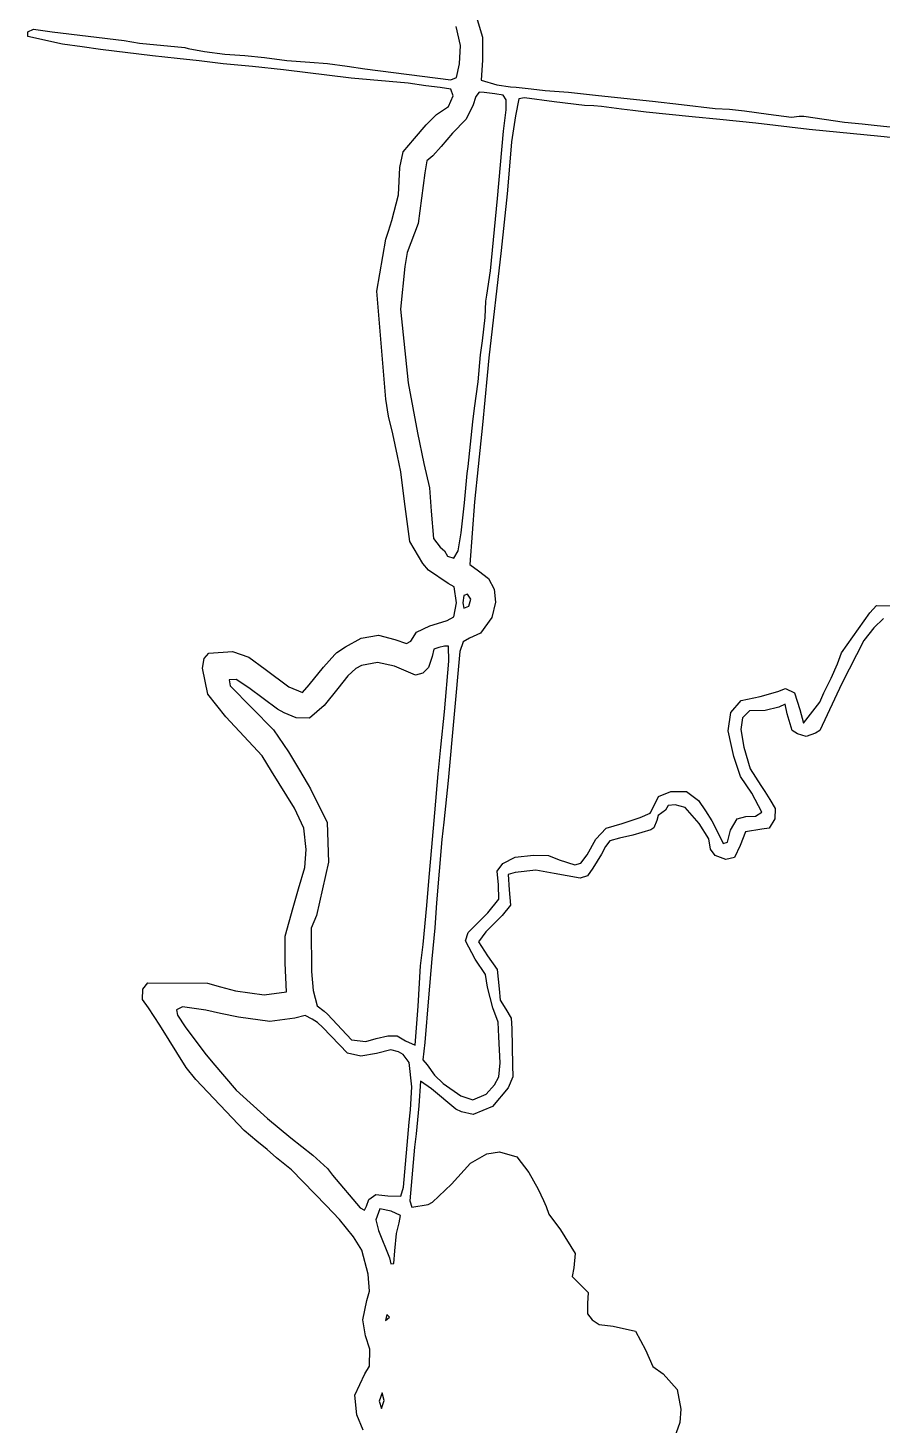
# Model space of a CAD drawing. Extents: x -65 to 166, y -50 to 139.
# Drawn here: x -65.41 to -36.59, y 45.09 to 92.23 of the extents above; entities that cross this region are included whole.
import ezdxf

# ---------------------------------------------------------------- set-up
doc = ezdxf.new("R2010")
doc.units = 0

msp = doc.modelspace()

# ---------------------------------------------------------------- linework, layer by layer
at = {"layer": 'Layer 1'}
for p, q in [((-50.254987, 92.511713), (-50.070755, 91.914255)), ((-65.411735, 92.093279), (-65.228935, 92.183085)), ((-65.411307, 91.936601), (-65.411735, 92.093279)), ((-64.248997, 91.679689), (-65.411307, 91.936601)), ((-65.228935, 92.183085), (-64.593154, 92.092726)), ((-64.593154, 92.092726), (-62.162824, 91.798613)), ((-50.815531, 91.631581), (-50.959993, 92.272693)), ((-63.583105, 91.587985), (-64.248997, 91.679689)), ((-62.966822, 91.500227), (-63.583105, 91.587985)), ((-61.213362, 91.286311), (-62.966822, 91.500227)), ((-62.162824, 91.798613), (-61.650495, 91.710297)), ((-61.650495, 91.710297), (-60.120545, 91.567775)), ((-60.120545, 91.567775), (-60.001072, 91.536205)), ((-60.001072, 91.536205), (-59.45112, 91.43726)), ((-50.8495, 91.018213), (-50.815531, 91.631581)), ((-50.070755, 91.914255), (-50.074537, 91.137696)), ((-60.377045, 91.200569), (-61.213362, 91.286311)), ((-59.630331, 91.114764), (-60.377045, 91.200569)), ((-58.823882, 91.02103), (-59.630331, 91.114764)), ((-59.45112, 91.43726), (-58.764146, 91.346456)), ((-57.838222, 90.92271), (-58.823882, 91.02103)), ((-58.764146, 91.346456), (-58.090448, 91.295003)), ((-58.090448, 91.295003), (-57.433342, 91.236172)), ((-57.433342, 91.236172), (-56.673352, 91.131925)), ((-56.673352, 91.131925), (-55.89677, 91.069533)), ((-55.89677, 91.069533), (-55.299399, 91.022902)), ((-55.299399, 91.022902), (-54.639601, 90.935249)), ((-50.954214, 90.551924), (-50.8495, 91.018213)), ((-50.074537, 91.137696), (-50.118257, 90.464656)), ((-56.792822, 90.81114), (-57.838222, 90.92271)), ((-54.503202, 90.534726), (-56.792822, 90.81114)), ((-54.639601, 90.935249), (-54.04223, 90.846899)), ((-52.581362, 90.363147), (-54.503202, 90.534726)), ((-54.04223, 90.846899), (-51.13786, 90.480658)), ((-51.13786, 90.480658), (-50.954214, 90.551924)), ((-51.983991, 90.277548), (-52.581362, 90.363147)), ((-51.496046, 90.213187), (-51.983991, 90.277548)), ((-51.139149, 90.161248), (-51.496046, 90.213187)), ((-51.058069, 89.941149), (-51.139149, 90.161248)), ((-50.178974, 90.055456), (-50.296164, 89.909139)), ((-50.012412, 90.051477), (-50.178974, 90.055456)), ((-50.118257, 90.464656), (-49.58778, 90.312203)), ((-49.65399, 89.999986), (-50.012412, 90.051477)), ((-49.58778, 90.312203), (-49.13154, 90.243783)), ((-49.13154, 90.243783), (-48.939657, 90.232573)), ((-48.939657, 90.232573), (-48.42859, 90.177742)), ((-48.42859, 90.177742), (-47.955383, 90.119979)), ((-47.955383, 90.119979), (-47.167168, 90.058108)), ((-47.167168, 90.058108), (-46.159628, 89.943047)), ((-51.623024, 89.308494), (-51.223645, 89.578457)), ((-51.223645, 89.578457), (-51.058069, 89.941149)), ((-50.400702, 89.604872), (-50.639402, 89.133509)), ((-50.296164, 89.909139), (-50.400702, 89.604872)), ((-49.376893, 89.961933), (-49.65399, 89.999986)), ((-49.27025, 89.804718), (-49.376893, 89.961933)), ((-49.268556, 89.46123), (-49.27025, 89.804718)), ((-48.846293, 89.840625), (-48.960445, 89.267128)), ((-48.657502, 89.87011), (-48.846293, 89.840625)), ((-47.653022, 89.732543), (-48.657502, 89.87011)), ((-46.632152, 89.615002), (-47.653022, 89.732543)), ((-46.319529, 89.597826), (-46.632152, 89.615002)), ((-46.056058, 89.581124), (-46.319529, 89.597826)), ((-46.159628, 89.943047), (-44.337648, 89.755297)), ((-45.383021, 89.491155), (-46.056058, 89.581124)), ((-44.337648, 89.755297), (-43.351988, 89.642821)), ((-43.351988, 89.642821), (-42.216988, 89.514017)), ((-51.977258, 88.959063), (-51.623024, 89.308494)), ((-50.639402, 89.133509), (-51.084235, 88.675246)), ((-49.358932, 88.748336), (-49.268556, 89.46123)), ((-48.960445, 89.267128), (-49.088946, 88.382975)), ((-44.994729, 89.443286), (-45.383021, 89.491155)), ((-44.546702, 89.391508), (-44.994729, 89.443286)), ((-43.000262, 89.230334), (-44.546702, 89.391508)), ((-42.058927, 89.135374), (-43.000262, 89.230334)), ((-42.216988, 89.514017), (-41.73909, 89.486312)), ((-40.843007, 89.016754), (-42.058927, 89.135374)), ((-41.73909, 89.486312), (-41.231327, 89.432027)), ((-41.231327, 89.432027), (-40.424878, 89.316042)), ((-40.424878, 89.316042), (-39.640417, 89.222432)), ((-39.640417, 89.222432), (-39.382912, 89.250496)), ((-39.382912, 89.250496), (-39.226005, 89.253835)), ((-39.226005, 89.253835), (-37.856185, 89.05116)), ((-52.361627, 88.495135), (-51.977258, 88.959063)), ((-51.084235, 88.675246), (-51.467761, 88.232116)), ((-49.562719, 86.478326), (-49.358932, 88.748336)), ((-39.050897, 88.805049), (-40.843007, 89.016754)), ((-36.631547, 88.568064), (-39.050897, 88.805049)), ((-37.856185, 89.05116), (-37.258817, 88.994459)), ((-37.258817, 88.994459), (-36.751052, 88.933169)), ((-36.751052, 88.933169), (-35.884865, 88.843115)), ((-52.745192, 88.049597), (-52.361627, 88.495135)), ((-51.467761, 88.232116), (-51.746893, 87.916828)), ((-49.088946, 88.382975), (-49.146968, 87.696)), ((-35.526417, 88.453907), (-36.631547, 88.568064)), ((-52.856286, 87.523597), (-52.745192, 88.049597)), ((-51.946034, 87.738606), (-52.013601, 87.343687)), ((-51.746893, 87.916828), (-51.946034, 87.738606)), ((-49.146968, 87.696), (-49.237971, 86.62762)), ((-52.909807, 86.599805), (-52.856286, 87.523597)), ((-52.013601, 87.343687), (-52.247797, 85.624327)), ((-53.130961, 85.731487), (-52.909807, 86.599805)), ((-49.806931, 84.033876), (-49.562719, 86.478326)), ((-49.237971, 86.62762), (-49.444258, 84.71604)), ((-53.337937, 85.095628), (-53.245935, 85.373065)), ((-53.245935, 85.373065), (-53.130961, 85.731487)), ((-52.247797, 85.624327), (-52.610986, 84.656349)), ((-53.634801, 83.342008), (-53.337937, 85.095628)), ((-52.610986, 84.656349), (-52.695136, 84.178453)), ((-49.444258, 84.71604), (-49.856644, 81.10195)), ((-52.695136, 84.178453), (-52.840779, 82.744763)), ((-49.930691, 83.207827), (-49.806931, 84.033876)), ((-53.328901, 79.698048), (-53.634801, 83.342008)), ((-49.986402, 82.460212), (-49.958801, 83.008114)), ((-49.958801, 83.008114), (-49.930691, 83.207827)), ((-52.840779, 82.744763), (-52.581804, 80.258743)), ((-50.075522, 81.669497), (-49.986402, 82.460212)), ((-50.135438, 81.201075), (-50.075522, 81.669497)), ((-50.22184, 80.290122), (-50.135438, 81.201075)), ((-49.856644, 81.10195), (-49.916221, 80.50458)), ((-52.581804, 80.258743), (-52.259941, 78.563173)), ((-50.338807, 79.403452), (-50.22184, 80.290122)), ((-49.916221, 80.50458), (-50.072078, 78.83194)), ((-53.242727, 79.130547), (-53.328901, 79.698048)), ((-50.401153, 78.940455), (-50.338807, 79.403452)), ((-53.092627, 78.528165), (-53.242727, 79.130547)), ((-50.559513, 77.428175), (-50.401153, 78.940455)), ((-50.072078, 78.83194), (-50.220016, 77.42812)), ((-52.942361, 77.79487), (-53.092627, 78.528165)), ((-52.259941, 78.563173), (-52.050261, 77.530023)), ((-52.822902, 77.25385), (-52.942361, 77.79487)), ((-52.050261, 77.530023), (-51.862363, 76.708251)), ((-50.586126, 77.189227), (-50.559513, 77.428175)), ((-50.220016, 77.42812), (-50.341518, 76.23338)), ((-52.698786, 76.254773), (-52.822902, 77.25385)), ((-50.673906, 76.203567), (-50.586126, 77.189227)), ((-51.862363, 76.708251), (-51.806294, 75.919418)), ((-52.528793, 74.894413), (-52.698786, 76.254773)), ((-51.806294, 75.919418), (-51.723044, 75.002731)), ((-50.788965, 75.188037), (-50.673906, 76.203567)), ((-50.341518, 76.23338), (-50.502385, 74.12207)), ((-51.723044, 75.002731), (-51.503157, 74.704118)), ((-50.839861, 74.919221), (-50.788965, 75.188037)), ((-52.086621, 74.154503), (-52.528793, 74.894413)), ((-51.503157, 74.704118), (-51.356495, 74.588443)), ((-51.356495, 74.588443), (-51.247287, 74.405633)), ((-51.035428, 74.333593), (-50.891444, 74.590653)), ((-50.891444, 74.590653), (-50.8914, 74.590667)), ((-50.8914, 74.590667), (-50.839861, 74.919221)), ((-51.889311, 73.932496), (-52.086621, 74.154503)), ((-51.247287, 74.405633), (-51.035428, 74.333593)), ((-50.502385, 74.12207), (-50.211078, 73.912949)), ((-51.23477, 73.485407), (-51.889311, 73.932496)), ((-50.211078, 73.912949), (-49.86964, 73.655917)), ((-49.86964, 73.655917), (-49.676261, 73.29664)), ((-51.029341, 73.367193), (-51.23477, 73.485407)), ((-50.952309, 72.830432), (-51.029341, 73.367193)), ((-50.699665, 73.074842), (-50.737, 72.835894)), ((-50.580192, 73.127112), (-50.699665, 73.074842)), ((-50.460716, 72.959848), (-50.580192, 73.127112)), ((-49.676261, 73.29664), (-49.635797, 72.851818)), ((-51.043734, 72.360581), (-50.952309, 72.830432)), ((-50.737, 72.835894), (-50.703036, 72.650127)), ((-50.703036, 72.650127), (-50.5324, 72.7209)), ((-50.5324, 72.7209), (-50.460716, 72.959848)), ((-50.5324, 72.7209), (-50.5324, 72.7209)), ((-49.635797, 72.851818), (-49.753105, 72.338149)), ((-37.002481, 72.488541), (-36.776049, 72.738803)), ((-36.776049, 72.738803), (-36.266689, 72.732368)), ((-51.852989, 72.050978), (-51.449347, 72.18081)), ((-51.449347, 72.18081), (-51.262516, 72.230929)), ((-51.262516, 72.230929), (-51.043734, 72.360581)), ((-49.753105, 72.338149), (-50.137226, 71.809321)), ((-37.954644, 71.143041), (-37.002481, 72.488541)), ((-36.543408, 72.296508), (-36.870478, 71.984256)), ((-54.169202, 71.632902), (-53.586066, 71.743058)), ((-53.586066, 71.743058), (-53.024961, 71.596021)), ((-52.491756, 71.539372), (-52.303251, 71.83985)), ((-52.303251, 71.83985), (-51.852989, 72.050978)), ((-50.137226, 71.809321), (-50.506968, 71.633628)), ((-36.870478, 71.984256), (-37.206401, 71.55584)), ((-59.31124, 71.128387), (-58.51365, 71.185101)), ((-58.51365, 71.185101), (-57.958063, 70.998173)), ((-54.984144, 71.155664), (-54.690436, 71.342958)), ((-54.690436, 71.342958), (-54.169202, 71.632902)), ((-53.024961, 71.596021), (-52.633624, 71.4606)), ((-52.633624, 71.4606), (-52.491756, 71.539372)), ((-51.713218, 71.271617), (-51.773953, 71.024759)), ((-51.54423, 71.319824), (-51.713218, 71.271617)), ((-51.352136, 71.370338), (-51.54423, 71.319824)), ((-51.216964, 71.372338), (-51.352136, 71.370338)), ((-50.837648, 71.185601), (-51.234063, 66.841461)), ((-51.208556, 70.867364), (-51.216964, 71.372338)), ((-50.72099, 71.512238), (-50.837648, 71.185601)), ((-50.506968, 71.633628), (-50.72099, 71.512238)), ((-37.206401, 71.55584), (-37.947818, 70.11037)), ((-59.525385, 70.631034), (-59.466843, 70.953263)), ((-59.466843, 70.953263), (-59.31124, 71.128387)), ((-57.958063, 70.998173), (-57.40788, 70.588287)), ((-55.433805, 70.655497), (-55.060451, 71.090114)), ((-55.060451, 71.090114), (-54.984144, 71.155664)), ((-54.152441, 70.7185), (-54.351738, 70.618118)), ((-53.620111, 70.816441), (-54.152441, 70.7185)), ((-53.038281, 70.697514), (-53.620111, 70.816441)), ((-51.773953, 71.024759), (-51.899181, 70.653201)), ((-51.351341, 69.154564), (-51.208556, 70.867364)), ((-38.309375, 70.289584), (-38.09514, 70.76748)), ((-38.09514, 70.76748), (-37.954644, 71.143041)), ((-59.346074, 69.751347), (-59.525385, 70.631034)), ((-58.379742, 70.243744), (-58.622063, 70.232331)), ((-57.95765, 69.964709), (-58.379742, 70.243744)), ((-57.40788, 70.588287), (-56.606306, 69.991531)), ((-55.920432, 70.065194), (-55.433805, 70.655497)), ((-54.615853, 70.371637), (-54.955931, 69.938544)), ((-54.351738, 70.618118), (-54.615853, 70.371637)), ((-52.328624, 70.393376), (-53.038281, 70.697514)), ((-52.084437, 70.45301), (-52.328624, 70.393376)), ((-51.899181, 70.653201), (-52.084437, 70.45301)), ((-38.556119, 69.788421), (-38.309375, 70.289584)), ((-58.622063, 70.232331), (-58.592506, 70.034984)), ((-58.592506, 70.034984), (-57.127956, 68.543804)), ((-56.989552, 69.244167), (-57.95765, 69.964709)), ((-56.606306, 69.991531), (-56.14477, 69.808707)), ((-56.14477, 69.808707), (-55.920432, 70.065194)), ((-54.955931, 69.938544), (-55.417409, 69.363641)), ((-40.705807, 69.6713), (-40.103376, 69.834896)), ((-40.103376, 69.834896), (-39.848497, 69.942293)), ((-39.848497, 69.942293), (-39.540013, 69.793881)), ((-39.540013, 69.793881), (-39.367115, 69.2262)), ((-37.947818, 70.11037), (-38.692729, 68.52734)), ((-38.692469, 69.477813), (-38.556119, 69.788421)), ((-58.735241, 68.989551), (-59.346074, 69.751347)), ((-55.417409, 69.363641), (-55.909909, 68.935094)), ((-41.688154, 69.13519), (-41.347284, 69.533975)), ((-41.347284, 69.533975), (-40.705807, 69.6713)), ((-40.074161, 69.307635), (-40.534482, 69.201464)), ((-39.85832, 69.414427), (-40.074161, 69.307635)), ((-39.793993, 69.090121), (-39.85832, 69.414427)), ((-39.236415, 68.766357), (-38.692469, 69.477813)), ((-57.509981, 67.662911), (-58.735241, 68.989551)), ((-56.765335, 69.11593), (-56.989552, 69.244167)), ((-56.3653, 68.947092), (-56.765335, 69.11593)), ((-55.909909, 68.935094), (-56.3653, 68.947092)), ((-51.476617, 67.959824), (-51.351341, 69.154564)), ((-41.776752, 68.512062), (-41.688154, 69.13519)), ((-41.297599, 68.952187), (-41.35244, 68.557206)), ((-41.057375, 69.188797), (-41.297599, 68.952187)), ((-40.534482, 69.201464), (-41.057375, 69.188797)), ((-39.6265, 68.527339), (-39.793993, 69.090121)), ((-39.367115, 69.2262), (-39.236415, 68.766357)), ((-57.127956, 68.543804), (-56.613573, 67.802856)), ((-41.678093, 68.047153), (-41.776752, 68.512062)), ((-41.35244, 68.557206), (-41.257374, 67.959836)), ((-39.444851, 68.414143), (-39.6265, 68.527339)), ((-39.149287, 68.318883), (-39.444851, 68.414143)), ((-38.83778, 68.433219), (-39.149287, 68.318883)), ((-38.692729, 68.52734), (-38.83778, 68.433219)), ((-51.566449, 67.063769), (-51.476617, 67.959824)), ((-41.587324, 67.646682), (-41.678093, 68.047153)), ((-41.257374, 67.959836), (-41.03298, 67.22565)), ((-57.194112, 67.146431), (-57.509981, 67.662911)), ((-56.613573, 67.802856), (-56.285019, 67.245546)), ((-41.364264, 66.97018), (-41.587324, 67.646682)), ((-56.421052, 65.898811), (-57.194112, 67.146431)), ((-56.285019, 67.245546), (-55.956467, 66.6936)), ((-51.685631, 65.749559), (-51.566449, 67.063769)), ((-40.983947, 66.406682), (-41.364264, 66.97018)), ((-41.03298, 67.22565), (-40.680349, 66.662996)), ((-55.956467, 66.6936), (-55.870469, 66.559)), ((-55.870469, 66.559), (-55.315835, 65.421)), ((-51.234063, 66.841461), (-51.382007, 65.428391)), ((-40.680349, 66.662996), (-40.544304, 66.469604)), ((-40.544304, 66.469604), (-40.370946, 66.193709)), ((-44.388377, 65.764913), (-44.133206, 66.292397)), ((-44.133206, 66.292397), (-43.713929, 66.460491)), ((-43.573591, 66.018382), (-43.804039, 65.989695)), ((-43.713929, 66.460491), (-43.181802, 66.461987)), ((-43.234779, 65.925945), (-43.573591, 66.018382)), ((-43.181802, 66.461987), (-42.783025, 66.157943)), ((-42.783025, 66.157943), (-42.550423, 65.807646)), ((-40.649726, 65.766463), (-40.983947, 66.406682)), ((-40.370946, 66.193709), (-40.191579, 65.889247)), ((-56.106284, 65.23273), (-56.421052, 65.898811)), ((-51.78188, 64.584689), (-51.685631, 65.749559)), ((-45.362379, 65.387418), (-44.753685, 65.589192)), ((-44.753685, 65.589192), (-44.409939, 65.738881)), ((-44.409939, 65.738881), (-44.388377, 65.764913)), ((-44.143456, 65.652887), (-44.188258, 65.488061)), ((-43.898524, 65.839171), (-44.143456, 65.652887)), ((-43.804039, 65.989695), (-43.898524, 65.839171)), ((-42.757524, 65.385176), (-43.234779, 65.925945)), ((-42.550423, 65.807646), (-42.334549, 65.469696)), ((-41.699383, 65.156142), (-41.476382, 65.546189)), ((-41.476382, 65.546189), (-41.181494, 65.623775)), ((-41.181494, 65.623775), (-40.856741, 65.631309)), ((-40.856741, 65.631309), (-40.649726, 65.766463)), ((-40.204367, 65.538239), (-40.401199, 65.232918)), ((-40.191579, 65.889247), (-40.204367, 65.538239)), ((-56.018795, 64.503171), (-56.106284, 65.23273)), ((-55.315835, 65.421), (-55.267319, 64.079574)), ((-51.382007, 65.428391), (-51.449489, 64.844229)), ((-46.243775, 64.85779), (-45.902974, 65.22414)), ((-45.902974, 65.22414), (-45.362379, 65.387418)), ((-44.391586, 65.172017), (-44.994709, 64.994234)), ((-44.287045, 65.234179), (-44.391586, 65.172017)), ((-44.188258, 65.488061), (-44.287045, 65.234179)), ((-42.436017, 64.865304), (-42.757524, 65.385176)), ((-42.334549, 65.469696), (-42.001832, 64.833425)), ((-41.803654, 64.753913), (-41.699383, 65.156142)), ((-41.193848, 65.101144), (-41.380845, 64.644461)), ((-40.646363, 65.188545), (-41.193848, 65.101144)), ((-40.401199, 65.232918), (-40.646363, 65.188545)), ((-51.868183, 63.569159), (-51.78188, 64.584689)), ((-51.449489, 64.844229), (-51.624836, 62.702949)), ((-46.540647, 64.330808), (-46.243775, 64.85779)), ((-45.920631, 64.604868), (-46.055039, 64.346171)), ((-45.771845, 64.796155), (-45.920631, 64.604868)), ((-45.444379, 64.884694), (-45.771845, 64.796155)), ((-44.994709, 64.994234), (-45.444379, 64.884694)), ((-42.371978, 64.51574), (-42.436017, 64.865304)), ((-42.001832, 64.833425), (-41.951641, 64.707087)), ((-41.951641, 64.707087), (-41.803654, 64.753913)), ((-41.380845, 64.644461), (-41.565424, 64.241828)), ((-56.066488, 63.905801), (-56.018795, 64.503171)), ((-49.381256, 64.040666), (-48.973776, 64.245935)), ((-48.973776, 64.245935), (-48.345016, 64.31361)), ((-48.345016, 64.31361), (-47.843639, 64.302121)), ((-47.843639, 64.302121), (-47.480477, 64.159536)), ((-47.480477, 64.159536), (-46.95459, 63.98732)), ((-46.756213, 64.045641), (-46.540647, 64.330808)), ((-46.055039, 64.346171), (-46.351477, 63.878586)), ((-42.218859, 64.305007), (-42.371978, 64.51574)), ((-41.858517, 64.169337), (-42.218859, 64.305007)), ((-41.565424, 64.241828), (-41.858517, 64.169337)), ((-56.276385, 63.175367), (-56.066488, 63.905801)), ((-55.267319, 64.079574), (-55.675081, 62.28481)), ((-49.580927, 63.774865), (-49.381256, 64.040666)), ((-49.5349, 63.311206), (-49.580927, 63.774865)), ((-48.969189, 63.733514), (-49.20822, 63.658908)), ((-49.20822, 63.658908), (-49.169518, 63.146275)), ((-48.274658, 63.807663), (-48.969189, 63.733514)), ((-47.647559, 63.692821), (-48.274658, 63.807663)), ((-46.77906, 63.537338), (-47.647559, 63.692821)), ((-46.95459, 63.98732), (-46.756213, 64.045641)), ((-46.351477, 63.878586), (-46.529655, 63.617976)), ((-56.46347, 62.548129), (-56.276385, 63.175367)), ((-51.95145, 62.613367), (-51.868183, 63.569159)), ((-49.520471, 62.826866), (-49.5349, 63.311206)), ((-46.529655, 63.617976), (-46.77906, 63.537338)), ((-51.624836, 62.702949), (-51.683922, 61.866631)), ((-49.89335, 62.368431), (-49.520471, 62.826866)), ((-49.169518, 63.146275), (-49.13082, 62.633636)), ((-56.72645, 61.579717), (-56.46347, 62.548129)), ((-55.675081, 62.28481), (-55.850911, 61.855916)), ((-52.069204, 61.299157), (-51.95145, 62.613367)), ((-50.558397, 61.707676), (-49.89335, 62.368431)), ((-49.408891, 62.27556), (-49.95433, 61.729026)), ((-49.13082, 62.633636), (-49.408891, 62.27556)), ((-55.850911, 61.855916), (-55.844871, 60.394996)), ((-51.683922, 61.866631), (-51.781492, 60.821231)), ((-56.734112, 60.671829), (-56.72645, 61.579717)), ((-52.159284, 60.582313), (-52.069204, 61.299157)), ((-50.639864, 61.420895), (-50.558397, 61.707676)), ((-50.320279, 60.811106), (-50.639864, 61.420895)), ((-49.95433, 61.729026), (-50.209338, 61.395955)), ((-50.209338, 61.395955), (-49.898351, 60.925653)), ((-51.781492, 60.821231), (-51.894386, 59.507021)), ((-49.966083, 60.295722), (-50.320279, 60.811106)), ((-49.898351, 60.925653), (-49.571036, 60.456084)), ((-56.686397, 59.700129), (-56.734112, 60.671829)), ((-55.844871, 60.394996), (-55.785009, 59.748636)), ((-52.24143, 59.223073), (-52.159284, 60.582313)), ((-49.571036, 60.456084), (-49.504855, 59.806853)), ((-61.535418, 59.793332), (-61.361343, 60.009729)), ((-61.361343, 60.009729), (-59.346433, 60.002069)), ((-59.346433, 60.002069), (-58.91349, 59.869011)), ((-58.91349, 59.869011), (-58.405727, 59.740033)), ((-49.907383, 59.864568), (-49.966083, 60.295722)), ((-61.550121, 59.442073), (-61.535418, 59.793332)), ((-61.338323, 59.160783), (-61.550121, 59.442073)), ((-58.405727, 59.740033), (-57.43855, 59.601593)), ((-57.43855, 59.601593), (-56.686397, 59.700129)), ((-55.785009, 59.748636), (-55.654806, 59.235059)), ((-51.894386, 59.507021), (-52.015152, 57.993321)), ((-49.718088, 59.166207), (-49.907383, 59.864568)), ((-49.504855, 59.806853), (-49.471137, 59.422494)), ((-49.471137, 59.422494), (-49.28582, 59.117888)), ((-60.959875, 58.577403), (-61.338323, 59.160783)), ((-60.193118, 59.193786), (-60.397767, 59.098346)), ((-60.397767, 59.098346), (-60.365847, 58.92349)), ((-59.40728, 59.08892), (-60.193118, 59.193786)), ((-58.917619, 58.969446), (-59.40728, 59.08892)), ((-58.302273, 58.84597), (-58.917619, 58.969446)), ((-55.654806, 59.235059), (-55.40938, 59.056009)), ((-55.40938, 59.056009), (-55.299353, 58.949098)), ((-55.299353, 58.949098), (-54.490191, 58.088754)), ((-52.345583, 57.900936), (-52.241432, 59.223056)), ((-52.241432, 59.223056), (-52.24143, 59.223073)), ((-49.539126, 58.676561), (-49.718088, 59.166207)), ((-49.28582, 59.117888), (-49.102364, 58.819241)), ((-60.072352, 57.153653), (-60.959875, 58.577403)), ((-60.365847, 58.92349), (-60.108322, 58.521388)), ((-60.108322, 58.521388), (-59.440774, 57.640775)), ((-57.246542, 58.706405), (-58.302273, 58.84597)), ((-56.404853, 58.814071), (-57.246542, 58.706405)), ((-56.06161, 58.907769), (-56.404853, 58.814071)), ((-55.820089, 58.784411), (-56.06161, 58.907769)), ((-55.638823, 58.670732), (-55.820089, 58.784411)), ((-55.462925, 58.49891), (-55.638823, 58.670732)), ((-54.629777, 57.634581), (-55.462925, 58.49891)), ((-49.51477, 58.181449), (-49.539126, 58.676561)), ((-49.102364, 58.819241), (-49.080292, 58.467125)), ((-49.080292, 58.467125), (-49.063613, 57.228475)), ((-54.490191, 58.088754), (-54.012296, 58.025146)), ((-54.012296, 58.025146), (-53.656586, 58.132613)), ((-53.656586, 58.132613), (-53.268297, 58.215319)), ((-53.268297, 58.215319), (-52.948643, 58.216904)), ((-52.948643, 58.216904), (-52.670926, 58.050505)), ((-52.670926, 58.050505), (-52.345583, 57.900936)), ((-52.015152, 57.993321), (-52.085682, 57.405545)), ((-49.477268, 57.310746), (-49.51477, 58.181449)), ((-59.440774, 57.640775), (-59.173112, 57.310734)), ((-54.17579, 57.538665), (-54.629777, 57.634581)), ((-53.643225, 57.620577), (-54.17579, 57.538665)), ((-53.165888, 57.74551), (-53.643225, 57.620577)), ((-52.911195, 57.686222), (-53.165888, 57.74551)), ((-52.753887, 57.595464), (-52.911195, 57.686222)), ((-52.543826, 57.322998), (-52.753887, 57.595464)), ((-59.743798, 56.751892), (-60.072352, 57.153653)), ((-59.173112, 57.310734), (-58.389958, 56.384293)), ((-52.460954, 56.501614), (-52.543826, 57.322998)), ((-52.085682, 57.405545), (-51.937101, 57.246609)), ((-51.937101, 57.246609), (-51.690662, 56.89373)), ((-49.514795, 56.83285), (-49.477268, 57.310746)), ((-49.063613, 57.228475), (-49.053073, 56.837161)), ((-58.109988, 55.026612), (-59.743798, 56.751892)), ((-52.159657, 56.685849), (-52.217846, 55.863091)), ((-51.791134, 56.434422), (-52.159657, 56.685849)), ((-51.690662, 56.89373), (-51.400092, 56.608384)), ((-51.400092, 56.608384), (-50.799611, 56.199293)), ((-49.94657, 56.252153), (-49.668437, 56.57116)), ((-49.668437, 56.57116), (-49.514795, 56.83285)), ((-49.053073, 56.837161), (-49.200612, 56.471452)), ((-58.389958, 56.384293), (-57.330782, 55.432674)), ((-52.496494, 55.725242), (-52.460954, 56.501614)), ((-50.97477, 55.743617), (-51.791134, 56.434422)), ((-50.799611, 56.199293), (-50.394148, 56.059503)), ((-50.394148, 56.059503), (-49.946578, 56.252125)), ((-49.946578, 56.252125), (-49.94657, 56.252153)), ((-49.200612, 56.471452), (-49.737779, 55.837852)), ((-52.546448, 55.307083), (-52.496494, 55.725242)), ((-52.217846, 55.863091), (-52.309974, 54.915751)), ((-50.785673, 55.655911), (-50.97477, 55.743617)), ((-50.381429, 55.566304), (-50.785673, 55.655911)), ((-49.737779, 55.837852), (-50.381429, 55.566304)), ((-57.330782, 55.432674), (-56.543549, 54.776339)), ((-52.743021, 53.110013), (-52.546448, 55.307083)), ((-57.692714, 54.671859), (-58.109988, 55.026612)), ((-56.543549, 54.776339), (-55.800103, 54.190449)), ((-52.309974, 54.915751), (-52.365002, 54.467724)), ((-57.342228, 54.391023), (-57.692714, 54.671859)), ((-57.020557, 54.100069), (-57.342228, 54.391023)), ((-52.365002, 54.467724), (-52.528451, 52.658014)), ((-50.476383, 53.921638), (-49.928335, 54.236773)), ((-49.928335, 54.236773), (-49.501679, 54.30706)), ((-49.501679, 54.30706), (-48.916339, 54.132769)), ((-56.515112, 53.702424), (-57.020557, 54.100069)), ((-55.800103, 54.190449), (-55.299723, 53.741544)), ((-55.299723, 53.741544), (-55.134448, 53.523719)), ((-51.117744, 53.218725), (-50.476383, 53.921638)), ((-48.916339, 54.132769), (-48.512274, 53.613054)), ((-55.343962, 52.499014), (-56.515112, 53.702424)), ((-55.134448, 53.523719), (-54.194894, 52.421189)), ((-48.512274, 53.613054), (-48.19198, 53.047828)), ((-53.90893, 52.701369), (-53.670371, 52.869795)), ((-53.670371, 52.869795), (-53.266754, 52.827325)), ((-53.266754, 52.827325), (-52.830597, 52.805538)), ((-52.830597, 52.805538), (-52.743021, 53.110013)), ((-51.753892, 52.613793), (-51.117744, 53.218725)), ((-48.19198, 53.047828), (-48.011423, 52.665513)), ((-54.892525, 52.021119), (-55.343962, 52.499014)), ((-54.194894, 52.421189), (-54.055792, 52.343303)), ((-54.055792, 52.343303), (-53.983608, 52.473011)), ((-53.983608, 52.473011), (-53.9836, 52.47302)), ((-53.9836, 52.47302), (-53.90893, 52.701369)), ((-53.540503, 52.386357), (-53.671345, 52.012618)), ((-53.157822, 52.307469), (-53.540503, 52.386357)), ((-52.528451, 52.658014), (-52.452454, 52.434994)), ((-52.452454, 52.434994), (-51.90509, 52.533673)), ((-51.90509, 52.533673), (-51.753892, 52.613793)), ((-48.011423, 52.665513), (-47.921818, 52.458083)), ((-47.921818, 52.458083), (-47.832212, 52.209104)), ((-54.427262, 51.442471), (-54.892525, 52.021119)), ((-53.671345, 52.012618), (-53.579194, 51.647524)), ((-52.839478, 52.159977), (-53.157822, 52.307469)), ((-52.976488, 51.551012), (-52.881583, 51.905802)), ((-52.881583, 51.905802), (-52.839478, 52.159977)), ((-47.832212, 52.209104), (-47.44392, 51.67972)), ((-54.14169, 50.984724), (-54.427262, 51.442471)), ((-53.579194, 51.647524), (-53.208501, 50.733421)), ((-53.029289, 50.968576), (-52.976488, 51.551012)), ((-47.44392, 51.67972), (-46.946507, 50.875051)), ((-53.927599, 50.175585), (-54.14169, 50.984724)), ((-53.059193, 50.541828), (-53.029289, 50.968577)), ((-53.029289, 50.968577), (-53.029289, 50.968576)), ((-53.208501, 50.733421), (-53.168676, 50.526583)), ((-53.168676, 50.526583), (-53.059193, 50.541828)), ((-46.946507, 50.875051), (-46.988877, 50.397811)), ((-53.879778, 49.605882), (-53.927599, 50.175585)), ((-46.988877, 50.397811), (-47.045542, 50.099785)), ((-47.045542, 50.099785), (-46.777146, 49.830311)), ((-53.977871, 49.292967), (-53.879778, 49.605882)), ((-46.777146, 49.830311), (-46.508753, 49.560837)), ((-46.508753, 49.560837), (-46.531133, 49.187469)), ((-54.10733, 48.638387), (-53.977871, 49.292967)), ((-46.531133, 49.187469), (-46.523453, 48.843277)), ((-54.0238, 48.101897), (-54.10733, 48.638387)), ((-53.298106, 48.814117), (-53.349509, 48.616621)), ((-53.349509, 48.616621), (-53.2085, 48.728037)), ((-53.2085, 48.728036), (-53.298106, 48.814117)), ((-53.2085, 48.728037), (-53.2085, 48.728036)), ((-46.523453, 48.843277), (-46.37148, 48.639083)), ((-46.37148, 48.639083), (-46.133222, 48.486005)), ((-53.870314, 47.649168), (-54.0238, 48.101897)), ((-46.133222, 48.486005), (-45.659564, 48.424795)), ((-45.659564, 48.424795), (-44.912676, 48.258429)), ((-44.912676, 48.258429), (-44.573804, 47.629505)), ((-53.890521, 47.070819), (-53.870314, 47.649168)), ((-44.573804, 47.629505), (-44.327785, 47.068709)), ((-54.377956, 46.093098), (-54.044451, 46.813139)), ((-54.044451, 46.813139), (-53.890521, 47.070819)), ((-44.327785, 47.068709), (-43.974412, 46.813212)), ((-43.974412, 46.813212), (-43.502492, 46.284678)), ((-43.502492, 46.284678), (-43.37359, 45.627569)), ((-54.31003, 45.430717), (-54.377956, 46.093098)), ((-53.461675, 46.175452), (-53.55538, 45.897307)), ((-53.55538, 45.897307), (-53.48071, 45.648065)), ((-53.48071, 45.648065), (-53.38767, 45.921857)), ((-53.38767, 45.92186), (-53.461675, 46.175452)), ((-53.38767, 45.921857), (-53.38767, 45.92186)), ((-54.09782, 44.913008), (-54.31003, 45.430717)), ((-43.37359, 45.627569), (-43.411927, 45.170169)), ((-43.411927, 45.170169), (-43.657539, 44.476927))]:
    msp.add_line(p, q, dxfattribs=at)

doc.saveas('drawing.dxf')
